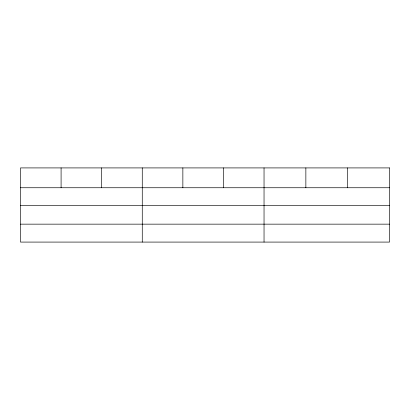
<?xml version="1.0" encoding="UTF-8"?>
<svg xmlns="http://www.w3.org/2000/svg" width="410" height="410" viewBox="0 0 410 410"><rect width="100%" height="100%" fill="white"/><g stroke="black" fill="none" stroke-linecap="round" stroke-linejoin="round"><path stroke-width="0.61" d="M20.5 187.744L389.5 187.744M20.5 205.676L389.5 205.676M20.5 224.152L389.5 224.152M347.68 167.915L347.68 187.744M305.86 167.915L305.86 187.744M264.04 167.915L264.04 242.084M223.45 167.915L223.45 187.744M182.86 167.915L182.86 187.744M142.27 167.915L142.27 242.084M101.68 167.915L101.68 187.744M61.09 167.915L61.09 187.744M389.5 167.915L20.5 167.915L20.5 242.084L389.5 242.084L389.5 167.915"/></g></svg>
